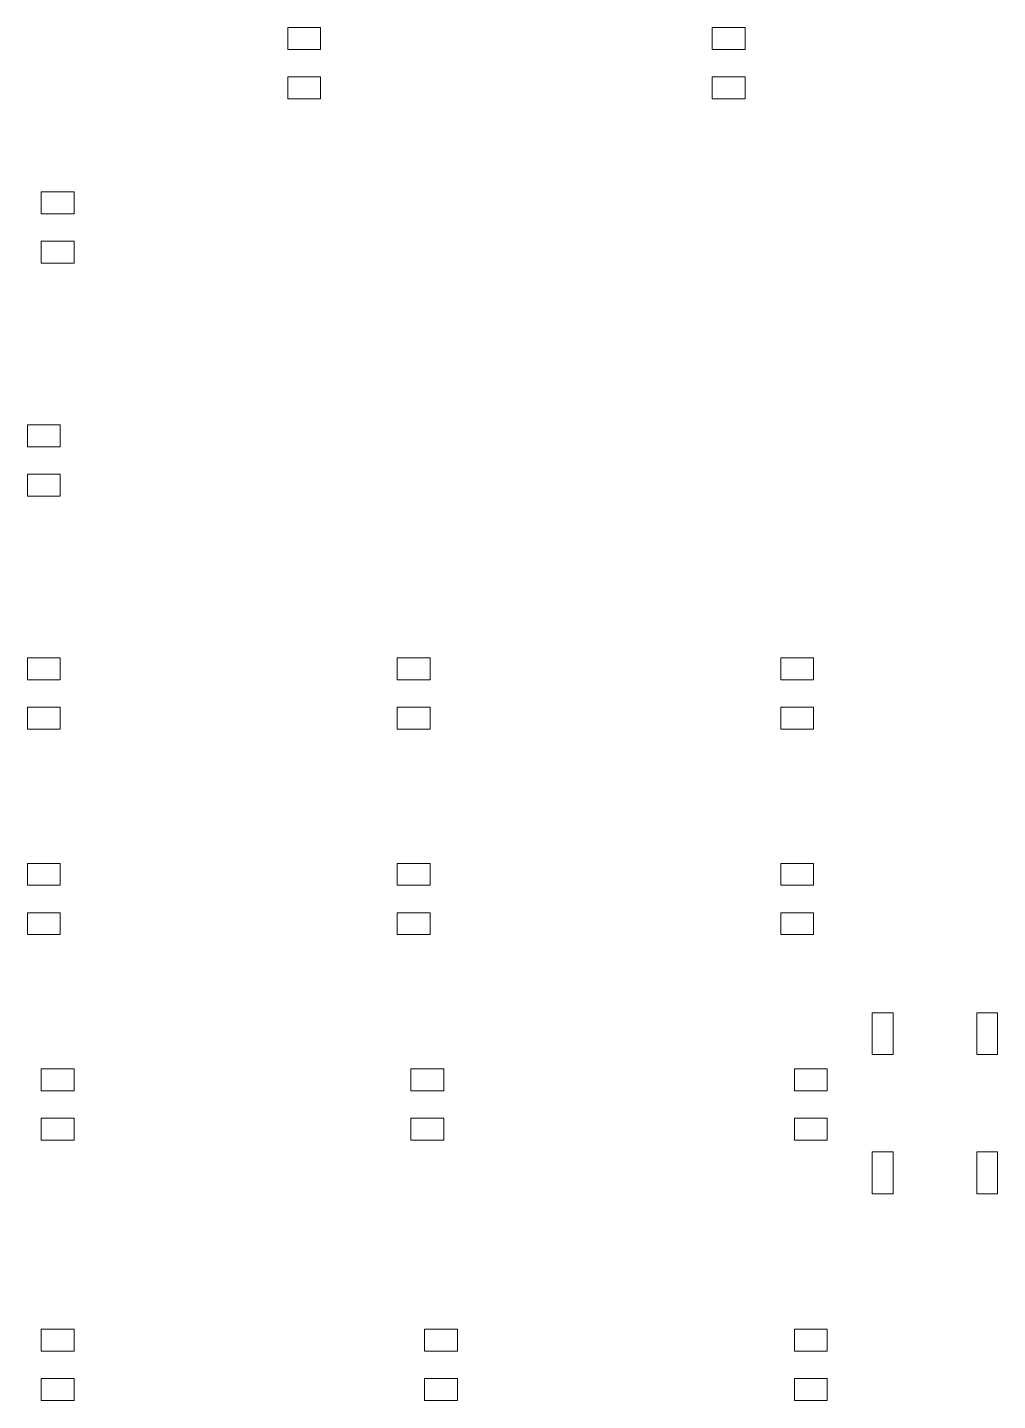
# Model space of a CAD drawing. Header units: millimetres. Extents: x -96 to 92, y -120 to 136.
# Drawn here: x -86.2 to -50.8, y 84.1 to 134.2 of the extents above.
import ezdxf

# ---------------------------------------------------------------- set-up
doc = ezdxf.new("R2010")
doc.units = ezdxf.units.MM
doc.header["$MEASUREMENT"] = 0
doc.layers.add('31', color=7, linetype='Continuous')

msp = doc.modelspace()

# ---------------------------------------------------------------- linework, layer by layer
at = {"layer": '31', "lineweight": 9}
for points in [[(-75.471, 133.4357), (-75.471, 133.4357), (-76.6709, 133.4356), (-76.6709, 133.4356), (-76.6709, 133.4356), (-76.6709, 133.4356), (-76.6709, 134.2356), (-76.6709, 134.2356), (-76.6709, 134.2356), (-76.6709, 134.2356), (-75.471, 134.2357), (-75.471, 134.2357), (-75.471, 134.2357), (-75.471, 134.2357), (-75.471, 133.4357), (-75.471, 133.4357)], [(-59.971, 133.4357), (-59.971, 133.4357), (-61.1709, 133.4356), (-61.1709, 133.4356), (-61.1709, 133.4356), (-61.1709, 133.4356), (-61.1709, 134.2356), (-61.1709, 134.2356), (-61.1709, 134.2356), (-61.1709, 134.2356), (-59.971, 134.2357), (-59.971, 134.2357), (-59.971, 134.2357), (-59.971, 134.2357), (-59.971, 133.4357), (-59.971, 133.4357)], [(-75.471, 131.6357), (-75.471, 131.6357), (-76.6709, 131.6356), (-76.6709, 131.6356), (-76.6709, 131.6356), (-76.6709, 131.6356), (-76.6709, 132.4356), (-76.6709, 132.4356), (-76.6709, 132.4356), (-76.6709, 132.4356), (-75.471, 132.4357), (-75.471, 132.4357), (-75.471, 132.4357), (-75.471, 132.4357), (-75.471, 131.6357), (-75.471, 131.6357)], [(-59.971, 131.6357), (-59.971, 131.6357), (-61.1709, 131.6356), (-61.1709, 131.6356), (-61.1709, 131.6356), (-61.1709, 131.6356), (-61.1709, 132.4356), (-61.1709, 132.4356), (-61.1709, 132.4356), (-61.1709, 132.4356), (-59.971, 132.4357), (-59.971, 132.4357), (-59.971, 132.4357), (-59.971, 132.4357), (-59.971, 131.6357), (-59.971, 131.6357)], [(-85.6709, 128.2357), (-85.6709, 128.2357), (-84.471, 128.2356), (-84.471, 128.2356), (-84.471, 128.2356), (-84.471, 128.2356), (-84.471, 127.4356), (-84.471, 127.4356), (-84.471, 127.4356), (-84.471, 127.4356), (-85.6709, 127.4357), (-85.6709, 127.4357), (-85.6709, 127.4357), (-85.6709, 127.4357), (-85.6709, 128.2357), (-85.6709, 128.2357)], [(-85.6709, 126.4357), (-85.6709, 126.4357), (-84.471, 126.4356), (-84.471, 126.4356), (-84.471, 126.4356), (-84.471, 126.4356), (-84.471, 125.6356), (-84.471, 125.6356), (-84.471, 125.6356), (-84.471, 125.6356), (-85.6709, 125.6357), (-85.6709, 125.6357), (-85.6709, 125.6357), (-85.6709, 125.6357), (-85.6709, 126.4357), (-85.6709, 126.4357)], [(-86.1709, 119.7357), (-86.1709, 119.7357), (-84.971, 119.7356), (-84.971, 119.7356), (-84.971, 119.7356), (-84.971, 119.7356), (-84.971, 118.9356), (-84.971, 118.9356), (-84.971, 118.9356), (-84.971, 118.9356), (-86.1709, 118.9357), (-86.1709, 118.9357), (-86.1709, 118.9357), (-86.1709, 118.9357), (-86.1709, 119.7357), (-86.1709, 119.7357)], [(-86.1709, 117.9357), (-86.1709, 117.9357), (-84.971, 117.9356), (-84.971, 117.9356), (-84.971, 117.9356), (-84.971, 117.9356), (-84.971, 117.1356), (-84.971, 117.1356), (-84.971, 117.1356), (-84.971, 117.1356), (-86.1709, 117.1357), (-86.1709, 117.1357), (-86.1709, 117.1357), (-86.1709, 117.1357), (-86.1709, 117.9357), (-86.1709, 117.9357)], [(-86.1709, 111.2357), (-86.1709, 111.2357), (-84.971, 111.2356), (-84.971, 111.2356), (-84.971, 111.2356), (-84.971, 111.2356), (-84.971, 110.4356), (-84.971, 110.4356), (-84.971, 110.4356), (-84.971, 110.4356), (-86.1709, 110.4357), (-86.1709, 110.4357), (-86.1709, 110.4357), (-86.1709, 110.4357), (-86.1709, 111.2357), (-86.1709, 111.2357)], [(-72.6709, 111.2357), (-72.6709, 111.2357), (-71.471, 111.2356), (-71.471, 111.2356), (-71.471, 111.2356), (-71.471, 111.2356), (-71.471, 110.4356), (-71.471, 110.4356), (-71.471, 110.4356), (-71.471, 110.4356), (-72.6709, 110.4357), (-72.6709, 110.4357), (-72.6709, 110.4357), (-72.6709, 110.4357), (-72.6709, 111.2357), (-72.6709, 111.2357)], [(-58.6709, 111.2357), (-58.6709, 111.2357), (-57.471, 111.2356), (-57.471, 111.2356), (-57.471, 111.2356), (-57.471, 111.2356), (-57.471, 110.4356), (-57.471, 110.4356), (-57.471, 110.4356), (-57.471, 110.4356), (-58.6709, 110.4357), (-58.6709, 110.4357), (-58.6709, 110.4357), (-58.6709, 110.4357), (-58.6709, 111.2357), (-58.6709, 111.2357)], [(-86.1709, 109.4357), (-86.1709, 109.4357), (-84.971, 109.4356), (-84.971, 109.4356), (-84.971, 109.4356), (-84.971, 109.4356), (-84.971, 108.6356), (-84.971, 108.6356), (-84.971, 108.6356), (-84.971, 108.6356), (-86.1709, 108.6357), (-86.1709, 108.6357), (-86.1709, 108.6357), (-86.1709, 108.6357), (-86.1709, 109.4357), (-86.1709, 109.4357)], [(-72.6709, 109.4357), (-72.6709, 109.4357), (-71.471, 109.4356), (-71.471, 109.4356), (-71.471, 109.4356), (-71.471, 109.4356), (-71.471, 108.6356), (-71.471, 108.6356), (-71.471, 108.6356), (-71.471, 108.6356), (-72.6709, 108.6357), (-72.6709, 108.6357), (-72.6709, 108.6357), (-72.6709, 108.6357), (-72.6709, 109.4357), (-72.6709, 109.4357)], [(-58.6709, 109.4357), (-58.6709, 109.4357), (-57.471, 109.4356), (-57.471, 109.4356), (-57.471, 109.4356), (-57.471, 109.4356), (-57.471, 108.6356), (-57.471, 108.6356), (-57.471, 108.6356), (-57.471, 108.6356), (-58.6709, 108.6357), (-58.6709, 108.6357), (-58.6709, 108.6357), (-58.6709, 108.6357), (-58.6709, 109.4357), (-58.6709, 109.4357)], [(-86.1709, 103.7357), (-86.1709, 103.7357), (-84.971, 103.7356), (-84.971, 103.7356), (-84.971, 103.7356), (-84.971, 103.7356), (-84.971, 102.9356), (-84.971, 102.9356), (-84.971, 102.9356), (-84.971, 102.9356), (-86.1709, 102.9357), (-86.1709, 102.9357), (-86.1709, 102.9357), (-86.1709, 102.9357), (-86.1709, 103.7357), (-86.1709, 103.7357)], [(-72.6709, 103.7357), (-72.6709, 103.7357), (-71.471, 103.7356), (-71.471, 103.7356), (-71.471, 103.7356), (-71.471, 103.7356), (-71.471, 102.9356), (-71.471, 102.9356), (-71.471, 102.9356), (-71.471, 102.9356), (-72.6709, 102.9357), (-72.6709, 102.9357), (-72.6709, 102.9357), (-72.6709, 102.9357), (-72.6709, 103.7357), (-72.6709, 103.7357)], [(-58.6709, 103.7357), (-58.6709, 103.7357), (-57.471, 103.7356), (-57.471, 103.7356), (-57.471, 103.7356), (-57.471, 103.7356), (-57.471, 102.9356), (-57.471, 102.9356), (-57.471, 102.9356), (-57.471, 102.9356), (-58.6709, 102.9357), (-58.6709, 102.9357), (-58.6709, 102.9357), (-58.6709, 102.9357), (-58.6709, 103.7357), (-58.6709, 103.7357)], [(-86.1709, 101.9357), (-86.1709, 101.9357), (-84.971, 101.9356), (-84.971, 101.9356), (-84.971, 101.9356), (-84.971, 101.9356), (-84.971, 101.1356), (-84.971, 101.1356), (-84.971, 101.1356), (-84.971, 101.1356), (-86.1709, 101.1357), (-86.1709, 101.1357), (-86.1709, 101.1357), (-86.1709, 101.1357), (-86.1709, 101.9357), (-86.1709, 101.9357)], [(-72.6709, 101.9357), (-72.6709, 101.9357), (-71.471, 101.9356), (-71.471, 101.9356), (-71.471, 101.9356), (-71.471, 101.9356), (-71.471, 101.1356), (-71.471, 101.1356), (-71.471, 101.1356), (-71.471, 101.1356), (-72.6709, 101.1357), (-72.6709, 101.1357), (-72.6709, 101.1357), (-72.6709, 101.1357), (-72.6709, 101.9357), (-72.6709, 101.9357)], [(-58.6709, 101.9357), (-58.6709, 101.9357), (-57.471, 101.9356), (-57.471, 101.9356), (-57.471, 101.9356), (-57.471, 101.9356), (-57.471, 101.1356), (-57.471, 101.1356), (-57.471, 101.1356), (-57.471, 101.1356), (-58.6709, 101.1357), (-58.6709, 101.1357), (-58.6709, 101.1357), (-58.6709, 101.1357), (-58.6709, 101.9357), (-58.6709, 101.9357)], [(-55.3269, 96.7637), (-55.3269, 96.7637), (-55.3269, 98.2876), (-55.3269, 98.2876), (-55.3269, 98.2876), (-55.3269, 98.2876), (-54.5649, 98.2876), (-54.5649, 98.2876), (-54.5649, 98.2876), (-54.5649, 98.2876), (-54.5649, 96.7637), (-54.5649, 96.7637), (-54.5649, 96.7637), (-54.5649, 96.7637), (-55.3269, 96.7637), (-55.3269, 96.7637)], [(-51.5169, 96.7637), (-51.5169, 96.7637), (-51.5169, 98.2876), (-51.5169, 98.2876), (-51.5169, 98.2876), (-51.5169, 98.2876), (-50.7549, 98.2876), (-50.7549, 98.2876), (-50.7549, 98.2876), (-50.7549, 98.2876), (-50.7549, 96.7637), (-50.7549, 96.7637), (-50.7549, 96.7637), (-50.7549, 96.7637), (-51.5169, 96.7637), (-51.5169, 96.7637)], [(-85.6709, 96.2357), (-85.6709, 96.2357), (-84.471, 96.2356), (-84.471, 96.2356), (-84.471, 96.2356), (-84.471, 96.2356), (-84.471, 95.4356), (-84.471, 95.4356), (-84.471, 95.4356), (-84.471, 95.4356), (-85.6709, 95.4357), (-85.6709, 95.4357), (-85.6709, 95.4357), (-85.6709, 95.4357), (-85.6709, 96.2357), (-85.6709, 96.2357)], [(-70.971, 95.4357), (-70.971, 95.4357), (-72.1709, 95.4356), (-72.1709, 95.4356), (-72.1709, 95.4356), (-72.1709, 95.4356), (-72.1709, 96.2356), (-72.1709, 96.2356), (-72.1709, 96.2356), (-72.1709, 96.2356), (-70.971, 96.2357), (-70.971, 96.2357), (-70.971, 96.2357), (-70.971, 96.2357), (-70.971, 95.4357), (-70.971, 95.4357)], [(-56.971, 95.4357), (-56.971, 95.4357), (-58.1709, 95.4356), (-58.1709, 95.4356), (-58.1709, 95.4356), (-58.1709, 95.4356), (-58.1709, 96.2356), (-58.1709, 96.2356), (-58.1709, 96.2356), (-58.1709, 96.2356), (-56.971, 96.2357), (-56.971, 96.2357), (-56.971, 96.2357), (-56.971, 96.2357), (-56.971, 95.4357), (-56.971, 95.4357)], [(-85.6709, 94.4357), (-85.6709, 94.4357), (-84.471, 94.4356), (-84.471, 94.4356), (-84.471, 94.4356), (-84.471, 94.4356), (-84.471, 93.6356), (-84.471, 93.6356), (-84.471, 93.6356), (-84.471, 93.6356), (-85.6709, 93.6357), (-85.6709, 93.6357), (-85.6709, 93.6357), (-85.6709, 93.6357), (-85.6709, 94.4357), (-85.6709, 94.4357)], [(-70.971, 93.6357), (-70.971, 93.6357), (-72.1709, 93.6356), (-72.1709, 93.6356), (-72.1709, 93.6356), (-72.1709, 93.6356), (-72.1709, 94.4356), (-72.1709, 94.4356), (-72.1709, 94.4356), (-72.1709, 94.4356), (-70.971, 94.4357), (-70.971, 94.4357), (-70.971, 94.4357), (-70.971, 94.4357), (-70.971, 93.6357), (-70.971, 93.6357)], [(-56.971, 93.6357), (-56.971, 93.6357), (-58.1709, 93.6356), (-58.1709, 93.6356), (-58.1709, 93.6356), (-58.1709, 93.6356), (-58.1709, 94.4356), (-58.1709, 94.4356), (-58.1709, 94.4356), (-58.1709, 94.4356), (-56.971, 94.4357), (-56.971, 94.4357), (-56.971, 94.4357), (-56.971, 94.4357), (-56.971, 93.6357), (-56.971, 93.6357)], [(-55.3269, 91.6837), (-55.3269, 91.6837), (-55.3269, 93.2076), (-55.3269, 93.2076), (-55.3269, 93.2076), (-55.3269, 93.2076), (-54.5649, 93.2076), (-54.5649, 93.2076), (-54.5649, 93.2076), (-54.5649, 93.2076), (-54.5649, 91.6837), (-54.5649, 91.6837), (-54.5649, 91.6837), (-54.5649, 91.6837), (-55.3269, 91.6837), (-55.3269, 91.6837)], [(-51.5169, 91.6837), (-51.5169, 91.6837), (-51.5169, 93.2076), (-51.5169, 93.2076), (-51.5169, 93.2076), (-51.5169, 93.2076), (-50.7549, 93.2076), (-50.7549, 93.2076), (-50.7549, 93.2076), (-50.7549, 93.2076), (-50.7549, 91.6837), (-50.7549, 91.6837), (-50.7549, 91.6837), (-50.7549, 91.6837), (-51.5169, 91.6837), (-51.5169, 91.6837)], [(-85.6709, 86.7357), (-85.6709, 86.7357), (-84.471, 86.7356), (-84.471, 86.7356), (-84.471, 86.7356), (-84.471, 86.7356), (-84.471, 85.9356), (-84.471, 85.9356), (-84.471, 85.9356), (-84.471, 85.9356), (-85.6709, 85.9357), (-85.6709, 85.9357), (-85.6709, 85.9357), (-85.6709, 85.9357), (-85.6709, 86.7357), (-85.6709, 86.7357)], [(-70.471, 85.9357), (-70.471, 85.9357), (-71.6709, 85.9356), (-71.6709, 85.9356), (-71.6709, 85.9356), (-71.6709, 85.9356), (-71.6709, 86.7356), (-71.6709, 86.7356), (-71.6709, 86.7356), (-71.6709, 86.7356), (-70.471, 86.7357), (-70.471, 86.7357), (-70.471, 86.7357), (-70.471, 86.7357), (-70.471, 85.9357), (-70.471, 85.9357)], [(-56.971, 85.9357), (-56.971, 85.9357), (-58.1709, 85.9356), (-58.1709, 85.9356), (-58.1709, 85.9356), (-58.1709, 85.9356), (-58.1709, 86.7356), (-58.1709, 86.7356), (-58.1709, 86.7356), (-58.1709, 86.7356), (-56.971, 86.7357), (-56.971, 86.7357), (-56.971, 86.7357), (-56.971, 86.7357), (-56.971, 85.9357), (-56.971, 85.9357)], [(-85.6709, 84.9357), (-85.6709, 84.9357), (-84.471, 84.9356), (-84.471, 84.9356), (-84.471, 84.9356), (-84.471, 84.9356), (-84.471, 84.1356), (-84.471, 84.1356), (-84.471, 84.1356), (-84.471, 84.1356), (-85.6709, 84.1357), (-85.6709, 84.1357), (-85.6709, 84.1357), (-85.6709, 84.1357), (-85.6709, 84.9357), (-85.6709, 84.9357)], [(-70.471, 84.1357), (-70.471, 84.1357), (-71.6709, 84.1356), (-71.6709, 84.1356), (-71.6709, 84.1356), (-71.6709, 84.1356), (-71.6709, 84.9356), (-71.6709, 84.9356), (-71.6709, 84.9356), (-71.6709, 84.9356), (-70.471, 84.9357), (-70.471, 84.9357), (-70.471, 84.9357), (-70.471, 84.9357), (-70.471, 84.1357), (-70.471, 84.1357)], [(-56.971, 84.1357), (-56.971, 84.1357), (-58.1709, 84.1356), (-58.1709, 84.1356), (-58.1709, 84.1356), (-58.1709, 84.1356), (-58.1709, 84.9356), (-58.1709, 84.9356), (-58.1709, 84.9356), (-58.1709, 84.9356), (-56.971, 84.9357), (-56.971, 84.9357), (-56.971, 84.9357), (-56.971, 84.9357), (-56.971, 84.1357), (-56.971, 84.1357)]]:
    msp.add_open_spline(points, degree=3, knots=[0, 0, 0, 0, 0.2, 0.2, 0.2, 0.2, 0.4, 0.4, 0.4, 0.4, 0.6, 0.6, 0.6, 0.6, 1, 1, 1, 1], dxfattribs=at)

doc.saveas('drawing.dxf')
